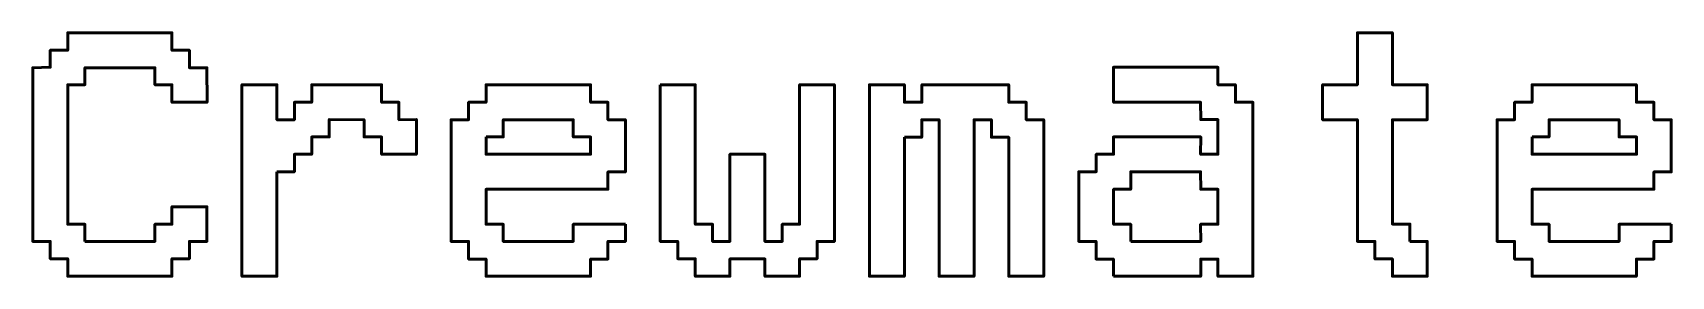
# Model space of a CAD drawing. Header units: inches. Extents: x -5.2 to -0.83, y 2.81 to 3.46.
import ezdxf

# ---------------------------------------------------------------- set-up
doc = ezdxf.new("R2010")
doc.units = ezdxf.units.IN
doc.header["$MEASUREMENT"] = 0
doc.layers.add('Layer 1', color=7, linetype='Continuous')

msp = doc.modelspace()

# ---------------------------------------------------------------- linework, layer by layer
at = {"layer": 'Layer 1', "color": 4, "lineweight": 53}
for points, knots in [([(-5.0631, 2.9068), (-5.0631, 2.9068), (-4.8763, 2.9068), (-4.8763, 2.9068), (-4.8763, 2.9068), (-4.8763, 2.9068), (-4.8763, 2.9526), (-4.8763, 2.9526), (-4.8763, 2.9526), (-4.8763, 2.9526), (-4.8305, 2.9526), (-4.8305, 2.9526), (-4.8305, 2.9526), (-4.8305, 2.9526), (-4.8305, 2.9993), (-4.8305, 2.9993), (-4.8305, 2.9993), (-4.8305, 2.9993), (-4.7371, 2.9993), (-4.7371, 2.9993), (-4.7371, 2.9993), (-4.7371, 2.9993), (-4.7371, 2.9068), (-4.7371, 2.9068), (-4.7371, 2.9068), (-4.7371, 2.9068), (-4.7838, 2.9068), (-4.7838, 2.9068), (-4.7838, 2.9068), (-4.7838, 2.9068), (-4.7838, 2.8601), (-4.7838, 2.8601), (-4.7838, 2.8601), (-4.7838, 2.8601), (-4.8305, 2.8601), (-4.8305, 2.8601), (-4.8305, 2.8601), (-4.8305, 2.8601), (-4.8305, 2.8134), (-4.8305, 2.8134), (-4.8305, 2.8134), (-4.8305, 2.8134), (-5.1089, 2.8134), (-5.1089, 2.8134), (-5.1089, 2.8134), (-5.1089, 2.8134), (-5.1089, 2.8601), (-5.1089, 2.8601), (-5.1089, 2.8601), (-5.1089, 2.8601), (-5.1556, 2.8601), (-5.1556, 2.8601), (-5.1556, 2.8601), (-5.1556, 2.8601), (-5.1556, 2.9068), (-5.1556, 2.9068), (-5.1556, 2.9068), (-5.1556, 2.9068), (-5.2023, 2.9068), (-5.2023, 2.9068), (-5.2023, 2.9068), (-5.2023, 2.9068), (-5.2023, 3.371), (-5.2023, 3.371), (-5.2023, 3.371), (-5.2023, 3.371), (-5.1556, 3.372), (-5.1556, 3.372), (-5.1556, 3.372), (-5.1556, 3.372), (-5.1556, 3.4177), (-5.1556, 3.4177), (-5.1556, 3.4177), (-5.1556, 3.4177), (-5.1089, 3.4177), (-5.1089, 3.4177), (-5.1089, 3.4177), (-5.1089, 3.4177), (-5.1089, 3.4644), (-5.1089, 3.4644), (-5.1089, 3.4644), (-5.1089, 3.4644), (-4.8305, 3.4644), (-4.8305, 3.4644), (-4.8305, 3.4644), (-4.8305, 3.4644), (-4.8305, 3.4177), (-4.8305, 3.4177), (-4.8305, 3.4177), (-4.8305, 3.4177), (-4.7838, 3.4177), (-4.7838, 3.4177), (-4.7838, 3.4177), (-4.7838, 3.4177), (-4.7838, 3.371), (-4.7838, 3.371), (-4.7838, 3.371), (-4.7838, 3.371), (-4.7371, 3.371), (-4.7371, 3.371), (-4.7371, 3.371), (-4.7371, 3.371), (-4.737, 3.2786), (-4.737, 3.2786), (-4.737, 3.2786), (-4.737, 3.2786), (-4.8305, 3.2786), (-4.8305, 3.2786), (-4.8305, 3.2786), (-4.8305, 3.2786), (-4.8305, 3.3253), (-4.8305, 3.3253), (-4.8305, 3.3253), (-4.8305, 3.3253), (-4.8763, 3.3253), (-4.8763, 3.3253), (-4.8763, 3.3253), (-4.8763, 3.3253), (-4.8763, 3.371), (-4.8763, 3.371), (-4.8763, 3.371), (-4.8763, 3.371), (-5.0631, 3.371), (-5.0631, 3.371), (-5.0631, 3.371), (-5.0631, 3.371), (-5.0631, 3.3253), (-5.0631, 3.3253), (-5.0631, 3.3253), (-5.0631, 3.3253), (-5.1089, 3.3253), (-5.1089, 3.3253), (-5.1089, 3.3253), (-5.1089, 3.3253), (-5.1089, 2.9526), (-5.1089, 2.9526), (-5.1089, 2.9526), (-5.1089, 2.9526), (-5.0631, 2.9526), (-5.0631, 2.9526), (-5.0631, 2.9526), (-5.0631, 2.9526), (-5.0631, 2.9068), (-5.0631, 2.9068)], [0, 0, 0, 0, 0.027027, 0.027027, 0.027027, 0.027027, 0.054054, 0.054054, 0.054054, 0.054054, 0.081081, 0.081081, 0.081081, 0.081081, 0.108108, 0.108108, 0.108108, 0.108108, 0.135135, 0.135135, 0.135135, 0.135135, 0.162162, 0.162162, 0.162162, 0.162162, 0.189189, 0.189189, 0.189189, 0.189189, 0.216216, 0.216216, 0.216216, 0.216216, 0.243243, 0.243243, 0.243243, 0.243243, 0.27027, 0.27027, 0.27027, 0.27027, 0.297297, 0.297297, 0.297297, 0.297297, 0.324324, 0.324324, 0.324324, 0.324324, 0.351351, 0.351351, 0.351351, 0.351351, 0.378378, 0.378378, 0.378378, 0.378378, 0.405405, 0.405405, 0.405405, 0.405405, 0.432432, 0.432432, 0.432432, 0.432432, 0.459459, 0.459459, 0.459459, 0.459459, 0.486486, 0.486486, 0.486486, 0.486486, 0.513514, 0.513514, 0.513514, 0.513514, 0.540541, 0.540541, 0.540541, 0.540541, 0.567568, 0.567568, 0.567568, 0.567568, 0.594595, 0.594595, 0.594595, 0.594595, 0.621622, 0.621622, 0.621622, 0.621622, 0.648649, 0.648649, 0.648649, 0.648649, 0.675676, 0.675676, 0.675676, 0.675676, 0.702703, 0.702703, 0.702703, 0.702703, 0.72973, 0.72973, 0.72973, 0.72973, 0.756757, 0.756757, 0.756757, 0.756757, 0.783784, 0.783784, 0.783784, 0.783784, 0.810811, 0.810811, 0.810811, 0.810811, 0.837838, 0.837838, 0.837838, 0.837838, 0.864865, 0.864865, 0.864865, 0.864865, 0.891892, 0.891892, 0.891892, 0.891892, 0.918919, 0.918919, 0.918919, 0.918919, 0.945946, 0.945946, 0.945946, 0.945946, 1, 1, 1, 1]), ([(-1.5252, 2.9064), (-1.5252, 2.9064), (-1.4786, 2.9064), (-1.4786, 2.9064), (-1.4786, 2.9064), (-1.4786, 2.9064), (-1.4786, 2.8134), (-1.4786, 2.8134), (-1.4786, 2.8134), (-1.4786, 2.8134), (-1.5717, 2.8134), (-1.5717, 2.8134), (-1.5717, 2.8134), (-1.5717, 2.8134), (-1.5717, 2.86), (-1.5717, 2.86), (-1.5717, 2.86), (-1.5717, 2.86), (-1.6184, 2.86), (-1.6184, 2.86), (-1.6184, 2.86), (-1.6184, 2.86), (-1.6184, 2.9064), (-1.6184, 2.9064), (-1.6184, 2.9064), (-1.6184, 2.9064), (-1.6651, 2.9064), (-1.6651, 2.9064), (-1.6651, 2.9064), (-1.6651, 2.9064), (-1.6651, 3.2319), (-1.6651, 3.2319), (-1.6651, 3.2319), (-1.6651, 3.2319), (-1.7582, 3.2319), (-1.7582, 3.2319), (-1.7582, 3.2319), (-1.7582, 3.2319), (-1.7582, 3.3253), (-1.7582, 3.3253), (-1.7582, 3.3253), (-1.7582, 3.3253), (-1.6651, 3.3253), (-1.6651, 3.3253), (-1.6651, 3.3253), (-1.6651, 3.3253), (-1.6651, 3.4644), (-1.6651, 3.4644), (-1.6651, 3.4644), (-1.6651, 3.4644), (-1.5717, 3.4644), (-1.5717, 3.4644), (-1.5717, 3.4644), (-1.5717, 3.4644), (-1.5717, 3.3253), (-1.5717, 3.3253), (-1.5717, 3.3253), (-1.5717, 3.3253), (-1.4786, 3.3253), (-1.4786, 3.3253), (-1.4786, 3.3253), (-1.4786, 3.3253), (-1.4786, 3.2319), (-1.4786, 3.2319), (-1.4786, 3.2319), (-1.4786, 3.2319), (-1.5717, 3.2319), (-1.5717, 3.2319), (-1.5717, 3.2319), (-1.5717, 3.2319), (-1.5717, 2.9529), (-1.5717, 2.9529), (-1.5717, 2.9529), (-1.5717, 2.9529), (-1.5252, 2.9529), (-1.5252, 2.9529), (-1.5252, 2.9529), (-1.5252, 2.9529), (-1.5252, 2.9064), (-1.5252, 2.9064)], [0, 0, 0, 0, 0.047619, 0.047619, 0.047619, 0.047619, 0.095238, 0.095238, 0.095238, 0.095238, 0.142857, 0.142857, 0.142857, 0.142857, 0.190476, 0.190476, 0.190476, 0.190476, 0.238095, 0.238095, 0.238095, 0.238095, 0.285714, 0.285714, 0.285714, 0.285714, 0.333333, 0.333333, 0.333333, 0.333333, 0.380952, 0.380952, 0.380952, 0.380952, 0.428571, 0.428571, 0.428571, 0.428571, 0.47619, 0.47619, 0.47619, 0.47619, 0.52381, 0.52381, 0.52381, 0.52381, 0.571429, 0.571429, 0.571429, 0.571429, 0.619048, 0.619048, 0.619048, 0.619048, 0.666667, 0.666667, 0.666667, 0.666667, 0.714286, 0.714286, 0.714286, 0.714286, 0.761905, 0.761905, 0.761905, 0.761905, 0.809524, 0.809524, 0.809524, 0.809524, 0.857143, 0.857143, 0.857143, 0.857143, 0.904762, 0.904762, 0.904762, 0.904762, 1, 1, 1, 1]), ([(-2.3161, 2.8134), (-2.3161, 2.8134), (-2.3166, 2.8592), (-2.3166, 2.8592), (-2.3166, 2.8592), (-2.3166, 2.8592), (-2.363, 2.8592), (-2.363, 2.8592), (-2.363, 2.8592), (-2.363, 2.8592), (-2.363, 2.9068), (-2.363, 2.9068), (-2.363, 2.9068), (-2.363, 2.9068), (-2.4095, 2.9068), (-2.4095, 2.9068), (-2.4095, 2.9068), (-2.4095, 2.9068), (-2.4095, 3.0927), (-2.4095, 3.0927), (-2.4095, 3.0927), (-2.4095, 3.0927), (-2.3628, 3.0927), (-2.3628, 3.0927), (-2.3628, 3.0927), (-2.3628, 3.0927), (-2.3628, 3.1394), (-2.3628, 3.1394), (-2.3628, 3.1394), (-2.3628, 3.1394), (-2.3161, 3.1394), (-2.3161, 3.1394), (-2.3161, 3.1394), (-2.3161, 3.1394), (-2.3166, 3.1861), (-2.3166, 3.1861), (-2.3166, 3.1861), (-2.3166, 3.1861), (-2.0835, 3.1861), (-2.0835, 3.1861), (-2.0835, 3.1861), (-2.0835, 3.1861), (-2.0839, 3.1394), (-2.0839, 3.1394), (-2.0839, 3.1394), (-2.0839, 3.1394), (-2.0378, 3.1394), (-2.0378, 3.1394), (-2.0378, 3.1394), (-2.0378, 3.1394), (-2.0378, 3.2322), (-2.0378, 3.2322), (-2.0378, 3.2322), (-2.0378, 3.2322), (-2.0835, 3.2322), (-2.0835, 3.2322), (-2.0835, 3.2322), (-2.0835, 3.2322), (-2.0839, 3.2786), (-2.0839, 3.2786), (-2.0839, 3.2786), (-2.0839, 3.2786), (-2.3161, 3.2786), (-2.3161, 3.2786), (-2.3161, 3.2786), (-2.3161, 3.2786), (-2.3166, 3.372), (-2.3166, 3.372), (-2.3166, 3.372), (-2.3166, 3.372), (-2.0378, 3.372), (-2.0378, 3.372), (-2.0378, 3.372), (-2.0378, 3.372), (-2.0378, 3.3253), (-2.0378, 3.3253), (-2.0378, 3.3253), (-2.0378, 3.3253), (-1.9911, 3.3253), (-1.9911, 3.3253), (-1.9911, 3.3253), (-1.9911, 3.3253), (-1.9911, 3.2786), (-1.9911, 3.2786), (-1.9911, 3.2786), (-1.9911, 3.2786), (-1.9444, 3.2786), (-1.9444, 3.2786), (-1.9444, 3.2786), (-1.9444, 3.2786), (-1.9444, 2.8134), (-1.9444, 2.8134), (-1.9444, 2.8134), (-1.9444, 2.8134), (-2.0378, 2.8134), (-2.0378, 2.8134), (-2.0378, 2.8134), (-2.0378, 2.8134), (-2.0378, 2.8592), (-2.0378, 2.8592), (-2.0378, 2.8592), (-2.0378, 2.8592), (-2.0835, 2.8592), (-2.0835, 2.8592), (-2.0835, 2.8592), (-2.0835, 2.8592), (-2.0835, 2.8134), (-2.0835, 2.8134), (-2.0835, 2.8134), (-2.0835, 2.8134), (-2.3161, 2.8134), (-2.3161, 2.8134)], [0, 0, 0, 0, 0.034483, 0.034483, 0.034483, 0.034483, 0.068966, 0.068966, 0.068966, 0.068966, 0.103448, 0.103448, 0.103448, 0.103448, 0.137931, 0.137931, 0.137931, 0.137931, 0.172414, 0.172414, 0.172414, 0.172414, 0.206897, 0.206897, 0.206897, 0.206897, 0.241379, 0.241379, 0.241379, 0.241379, 0.275862, 0.275862, 0.275862, 0.275862, 0.310345, 0.310345, 0.310345, 0.310345, 0.344828, 0.344828, 0.344828, 0.344828, 0.37931, 0.37931, 0.37931, 0.37931, 0.413793, 0.413793, 0.413793, 0.413793, 0.448276, 0.448276, 0.448276, 0.448276, 0.482759, 0.482759, 0.482759, 0.482759, 0.517241, 0.517241, 0.517241, 0.517241, 0.551724, 0.551724, 0.551724, 0.551724, 0.586207, 0.586207, 0.586207, 0.586207, 0.62069, 0.62069, 0.62069, 0.62069, 0.655172, 0.655172, 0.655172, 0.655172, 0.689655, 0.689655, 0.689655, 0.689655, 0.724138, 0.724138, 0.724138, 0.724138, 0.758621, 0.758621, 0.758621, 0.758621, 0.793103, 0.793103, 0.793103, 0.793103, 0.827586, 0.827586, 0.827586, 0.827586, 0.862069, 0.862069, 0.862069, 0.862069, 0.896552, 0.896552, 0.896552, 0.896552, 0.931034, 0.931034, 0.931034, 0.931034, 1, 1, 1, 1]), ([(-4.5503, 3.0929), (-4.5503, 3.0929), (-4.5503, 2.8134), (-4.5503, 2.8134), (-4.5503, 2.8134), (-4.5503, 2.8134), (-4.6437, 2.8134), (-4.6437, 2.8134), (-4.6437, 2.8134), (-4.6437, 2.8134), (-4.6437, 3.3253), (-4.6437, 3.3253), (-4.6437, 3.3253), (-4.6437, 3.3253), (-4.5503, 3.3253), (-4.5503, 3.3253), (-4.5503, 3.3253), (-4.5503, 3.3253), (-4.5503, 3.2319), (-4.5503, 3.2319), (-4.5503, 3.2319), (-4.5503, 3.2319), (-4.5038, 3.2319), (-4.5038, 3.2319), (-4.5038, 3.2319), (-4.5038, 3.2319), (-4.5038, 3.2786), (-4.5038, 3.2786), (-4.5038, 3.2786), (-4.5038, 3.2786), (-4.4572, 3.2786), (-4.4572, 3.2786), (-4.4572, 3.2786), (-4.4572, 3.2786), (-4.4572, 3.3253), (-4.4572, 3.3253), (-4.4572, 3.3253), (-4.4572, 3.3253), (-4.271, 3.3253), (-4.271, 3.3253), (-4.271, 3.3253), (-4.271, 3.3253), (-4.271, 3.2786), (-4.271, 3.2786), (-4.271, 3.2786), (-4.271, 3.2786), (-4.2245, 3.2786), (-4.2245, 3.2786), (-4.2245, 3.2786), (-4.2245, 3.2786), (-4.2245, 3.2319), (-4.2245, 3.2319), (-4.2245, 3.2319), (-4.2245, 3.2319), (-4.1779, 3.2328), (-4.1779, 3.2328), (-4.1779, 3.2328), (-4.1779, 3.2328), (-4.1779, 3.1394), (-4.1779, 3.1394), (-4.1779, 3.1394), (-4.1779, 3.1394), (-4.271, 3.1394), (-4.271, 3.1394), (-4.271, 3.1394), (-4.271, 3.1394), (-4.271, 3.1861), (-4.271, 3.1861), (-4.271, 3.1861), (-4.271, 3.1861), (-4.3176, 3.1861), (-4.3176, 3.1861), (-4.3176, 3.1861), (-4.3176, 3.1861), (-4.3176, 3.2319), (-4.3176, 3.2319), (-4.3176, 3.2319), (-4.3176, 3.2319), (-4.4107, 3.2328), (-4.4107, 3.2328), (-4.4107, 3.2328), (-4.4107, 3.2328), (-4.4107, 3.1861), (-4.4107, 3.1861), (-4.4107, 3.1861), (-4.4107, 3.1861), (-4.4572, 3.1861), (-4.4572, 3.1861), (-4.4572, 3.1861), (-4.4572, 3.1861), (-4.4572, 3.1394), (-4.4572, 3.1394), (-4.4572, 3.1394), (-4.4572, 3.1394), (-4.5038, 3.1394), (-4.5038, 3.1394), (-4.5038, 3.1394), (-4.5038, 3.1394), (-4.5038, 3.0929), (-4.5038, 3.0929), (-4.5038, 3.0929), (-4.5038, 3.0929), (-4.5503, 3.0929), (-4.5503, 3.0929)], [0, 0, 0, 0, 0.037037, 0.037037, 0.037037, 0.037037, 0.074074, 0.074074, 0.074074, 0.074074, 0.111111, 0.111111, 0.111111, 0.111111, 0.148148, 0.148148, 0.148148, 0.148148, 0.185185, 0.185185, 0.185185, 0.185185, 0.222222, 0.222222, 0.222222, 0.222222, 0.259259, 0.259259, 0.259259, 0.259259, 0.296296, 0.296296, 0.296296, 0.296296, 0.333333, 0.333333, 0.333333, 0.333333, 0.37037, 0.37037, 0.37037, 0.37037, 0.407407, 0.407407, 0.407407, 0.407407, 0.444444, 0.444444, 0.444444, 0.444444, 0.481481, 0.481481, 0.481481, 0.481481, 0.518519, 0.518519, 0.518519, 0.518519, 0.555556, 0.555556, 0.555556, 0.555556, 0.592593, 0.592593, 0.592593, 0.592593, 0.62963, 0.62963, 0.62963, 0.62963, 0.666667, 0.666667, 0.666667, 0.666667, 0.703704, 0.703704, 0.703704, 0.703704, 0.740741, 0.740741, 0.740741, 0.740741, 0.777778, 0.777778, 0.777778, 0.777778, 0.814815, 0.814815, 0.814815, 0.814815, 0.851852, 0.851852, 0.851852, 0.851852, 0.888889, 0.888889, 0.888889, 0.888889, 0.925926, 0.925926, 0.925926, 0.925926, 1, 1, 1, 1]), ([(-3.62, 2.9526), (-3.62, 2.9526), (-3.62, 2.9068), (-3.62, 2.9068), (-3.62, 2.9068), (-3.62, 2.9068), (-3.6664, 2.9068), (-3.6664, 2.9068), (-3.6664, 2.9068), (-3.6664, 2.9068), (-3.6664, 2.8592), (-3.6664, 2.8592), (-3.6664, 2.8592), (-3.6664, 2.8592), (-3.713, 2.8592), (-3.713, 2.8592), (-3.713, 2.8592), (-3.713, 2.8592), (-3.713, 2.8134), (-3.713, 2.8134), (-3.713, 2.8134), (-3.713, 2.8134), (-3.9918, 2.8134), (-3.9918, 2.8134), (-3.9918, 2.8134), (-3.9918, 2.8134), (-3.9918, 2.8592), (-3.9918, 2.8592), (-3.9918, 2.8592), (-3.9918, 2.8592), (-4.0385, 2.8592), (-4.0385, 2.8592), (-4.0385, 2.8592), (-4.0385, 2.8592), (-4.0385, 2.9068), (-4.0385, 2.9068), (-4.0385, 2.9068), (-4.0385, 2.9068), (-4.0852, 2.9064), (-4.0852, 2.9064), (-4.0852, 2.9064), (-4.0852, 2.9064), (-4.0852, 3.2319), (-4.0852, 3.2319), (-4.0852, 3.2319), (-4.0852, 3.2319), (-4.0385, 3.2319), (-4.0385, 3.2319), (-4.0385, 3.2319), (-4.0385, 3.2319), (-4.0385, 3.2786), (-4.0385, 3.2786), (-4.0385, 3.2786), (-4.0385, 3.2786), (-3.9918, 3.2786), (-3.9918, 3.2786), (-3.9918, 3.2786), (-3.9918, 3.2786), (-3.9918, 3.3253), (-3.9918, 3.3253), (-3.9918, 3.3253), (-3.9918, 3.3253), (-3.713, 3.3253), (-3.713, 3.3253), (-3.713, 3.3253), (-3.713, 3.3253), (-3.713, 3.2786), (-3.713, 3.2786), (-3.713, 3.2786), (-3.713, 3.2786), (-3.6664, 3.2786), (-3.6664, 3.2786), (-3.6664, 3.2786), (-3.6664, 3.2786), (-3.6664, 3.2319), (-3.6664, 3.2319), (-3.6664, 3.2319), (-3.6664, 3.2319), (-3.62, 3.2319), (-3.62, 3.2319), (-3.62, 3.2319), (-3.62, 3.2319), (-3.62, 3.0925), (-3.62, 3.0925), (-3.62, 3.0925), (-3.62, 3.0925), (-3.6664, 3.0925), (-3.6664, 3.0925), (-3.6664, 3.0925), (-3.6664, 3.0925), (-3.6664, 3.046), (-3.6664, 3.046), (-3.6664, 3.046), (-3.6664, 3.046), (-3.9918, 3.046), (-3.9918, 3.046), (-3.9918, 3.046), (-3.9918, 3.046), (-3.9918, 2.9526), (-3.9918, 2.9526), (-3.9918, 2.9526), (-3.9918, 2.9526), (-3.946, 2.9526), (-3.946, 2.9526), (-3.946, 2.9526), (-3.946, 2.9526), (-3.946, 2.9068), (-3.946, 2.9068), (-3.946, 2.9068), (-3.946, 2.9068), (-3.7592, 2.9064), (-3.7592, 2.9064), (-3.7592, 2.9064), (-3.7592, 2.9064), (-3.7592, 2.9526), (-3.7592, 2.9526), (-3.7592, 2.9526), (-3.7592, 2.9526), (-3.62, 2.9526), (-3.62, 2.9526)], [0, 0, 0, 0, 0.032258, 0.032258, 0.032258, 0.032258, 0.064516, 0.064516, 0.064516, 0.064516, 0.096774, 0.096774, 0.096774, 0.096774, 0.129032, 0.129032, 0.129032, 0.129032, 0.16129, 0.16129, 0.16129, 0.16129, 0.193548, 0.193548, 0.193548, 0.193548, 0.225806, 0.225806, 0.225806, 0.225806, 0.258065, 0.258065, 0.258065, 0.258065, 0.290323, 0.290323, 0.290323, 0.290323, 0.322581, 0.322581, 0.322581, 0.322581, 0.354839, 0.354839, 0.354839, 0.354839, 0.387097, 0.387097, 0.387097, 0.387097, 0.419355, 0.419355, 0.419355, 0.419355, 0.451613, 0.451613, 0.451613, 0.451613, 0.483871, 0.483871, 0.483871, 0.483871, 0.516129, 0.516129, 0.516129, 0.516129, 0.548387, 0.548387, 0.548387, 0.548387, 0.580645, 0.580645, 0.580645, 0.580645, 0.612903, 0.612903, 0.612903, 0.612903, 0.645161, 0.645161, 0.645161, 0.645161, 0.677419, 0.677419, 0.677419, 0.677419, 0.709677, 0.709677, 0.709677, 0.709677, 0.741935, 0.741935, 0.741935, 0.741935, 0.774194, 0.774194, 0.774194, 0.774194, 0.806452, 0.806452, 0.806452, 0.806452, 0.83871, 0.83871, 0.83871, 0.83871, 0.870968, 0.870968, 0.870968, 0.870968, 0.903226, 0.903226, 0.903226, 0.903226, 0.935484, 0.935484, 0.935484, 0.935484, 1, 1, 1, 1]), ([(-3.5266, 3.3253), (-3.5266, 3.3253), (-3.4332, 3.3253), (-3.4332, 3.3253), (-3.4332, 3.3253), (-3.4332, 3.3253), (-3.4332, 2.9526), (-3.4332, 2.9526), (-3.4332, 2.9526), (-3.4332, 2.9526), (-3.387, 2.9526), (-3.387, 2.9526), (-3.387, 2.9526), (-3.387, 2.9526), (-3.387, 2.9068), (-3.387, 2.9068), (-3.387, 2.9068), (-3.387, 2.9068), (-3.3407, 2.9068), (-3.3407, 2.9068), (-3.3407, 2.9068), (-3.3407, 2.9068), (-3.3407, 3.1396), (-3.3407, 3.1396), (-3.3407, 3.1396), (-3.3407, 3.1396), (-3.2473, 3.1396), (-3.2473, 3.1396), (-3.2473, 3.1396), (-3.2473, 3.1396), (-3.2473, 2.9068), (-3.2473, 2.9068), (-3.2473, 2.9068), (-3.2473, 2.9068), (-3.2011, 2.9068), (-3.2011, 2.9068), (-3.2011, 2.9068), (-3.2011, 2.9068), (-3.2011, 2.9526), (-3.2011, 2.9526), (-3.2011, 2.9526), (-3.2011, 2.9526), (-3.1549, 2.9526), (-3.1549, 2.9526), (-3.1549, 2.9526), (-3.1549, 2.9526), (-3.1549, 3.3253), (-3.1549, 3.3253), (-3.1549, 3.3253), (-3.1549, 3.3253), (-3.0615, 3.3253), (-3.0615, 3.3253), (-3.0615, 3.3253), (-3.0615, 3.3253), (-3.0615, 2.9068), (-3.0615, 2.9068), (-3.0615, 2.9068), (-3.0615, 2.9068), (-3.1082, 2.9068), (-3.1082, 2.9068), (-3.1082, 2.9068), (-3.1082, 2.9068), (-3.1082, 2.8601), (-3.1082, 2.8601), (-3.1082, 2.8601), (-3.1082, 2.8601), (-3.1549, 2.8601), (-3.1549, 2.8601), (-3.1549, 2.8601), (-3.1549, 2.8601), (-3.1549, 2.8134), (-3.1549, 2.8134), (-3.1549, 2.8134), (-3.1549, 2.8134), (-3.2473, 2.8134), (-3.2473, 2.8134), (-3.2473, 2.8134), (-3.2473, 2.8134), (-3.2473, 2.86), (-3.2473, 2.86), (-3.2473, 2.86), (-3.2473, 2.86), (-3.3407, 2.86), (-3.3407, 2.86), (-3.3407, 2.86), (-3.3407, 2.86), (-3.3407, 2.8134), (-3.3407, 2.8134), (-3.3407, 2.8134), (-3.3407, 2.8134), (-3.4332, 2.8134), (-3.4332, 2.8134), (-3.4332, 2.8134), (-3.4332, 2.8134), (-3.4332, 2.8601), (-3.4332, 2.8601), (-3.4332, 2.8601), (-3.4332, 2.8601), (-3.4799, 2.8601), (-3.4799, 2.8601), (-3.4799, 2.8601), (-3.4799, 2.8601), (-3.4799, 2.9068), (-3.4799, 2.9068), (-3.4799, 2.9068), (-3.4799, 2.9068), (-3.5266, 2.9068), (-3.5266, 2.9068), (-3.5266, 2.9068), (-3.5266, 2.9068), (-3.5266, 3.3253), (-3.5266, 3.3253)], [0, 0, 0, 0, 0.034483, 0.034483, 0.034483, 0.034483, 0.068966, 0.068966, 0.068966, 0.068966, 0.103448, 0.103448, 0.103448, 0.103448, 0.137931, 0.137931, 0.137931, 0.137931, 0.172414, 0.172414, 0.172414, 0.172414, 0.206897, 0.206897, 0.206897, 0.206897, 0.241379, 0.241379, 0.241379, 0.241379, 0.275862, 0.275862, 0.275862, 0.275862, 0.310345, 0.310345, 0.310345, 0.310345, 0.344828, 0.344828, 0.344828, 0.344828, 0.37931, 0.37931, 0.37931, 0.37931, 0.413793, 0.413793, 0.413793, 0.413793, 0.448276, 0.448276, 0.448276, 0.448276, 0.482759, 0.482759, 0.482759, 0.482759, 0.517241, 0.517241, 0.517241, 0.517241, 0.551724, 0.551724, 0.551724, 0.551724, 0.586207, 0.586207, 0.586207, 0.586207, 0.62069, 0.62069, 0.62069, 0.62069, 0.655172, 0.655172, 0.655172, 0.655172, 0.689655, 0.689655, 0.689655, 0.689655, 0.724138, 0.724138, 0.724138, 0.724138, 0.758621, 0.758621, 0.758621, 0.758621, 0.793103, 0.793103, 0.793103, 0.793103, 0.827586, 0.827586, 0.827586, 0.827586, 0.862069, 0.862069, 0.862069, 0.862069, 0.896552, 0.896552, 0.896552, 0.896552, 0.931034, 0.931034, 0.931034, 0.931034, 1, 1, 1, 1]), ([(-2.8747, 3.1852), (-2.8747, 3.1852), (-2.8747, 2.8134), (-2.8747, 2.8134), (-2.8747, 2.8134), (-2.8747, 2.8134), (-2.9681, 2.8134), (-2.9681, 2.8134), (-2.9681, 2.8134), (-2.9681, 2.8134), (-2.9681, 3.3253), (-2.9681, 3.3253), (-2.9681, 3.3253), (-2.9681, 3.3253), (-2.8747, 3.3253), (-2.8747, 3.3253), (-2.8747, 3.3253), (-2.8747, 3.3253), (-2.8747, 3.2786), (-2.8747, 3.2786), (-2.8747, 3.2786), (-2.8747, 3.2786), (-2.8283, 3.2786), (-2.8283, 3.2786), (-2.8283, 3.2786), (-2.8283, 3.2786), (-2.8283, 3.3253), (-2.8283, 3.3253), (-2.8283, 3.3253), (-2.8283, 3.3253), (-2.5963, 3.3253), (-2.5963, 3.3253), (-2.5963, 3.3253), (-2.5963, 3.3253), (-2.5963, 3.2786), (-2.5963, 3.2786), (-2.5963, 3.2786), (-2.5963, 3.2786), (-2.5496, 3.2786), (-2.5496, 3.2786), (-2.5496, 3.2786), (-2.5496, 3.2786), (-2.5496, 3.2319), (-2.5496, 3.2319), (-2.5496, 3.2319), (-2.5496, 3.2319), (-2.5029, 3.2319), (-2.5029, 3.2319), (-2.5029, 3.2319), (-2.5029, 3.2319), (-2.5029, 2.8134), (-2.5029, 2.8134), (-2.5029, 2.8134), (-2.5029, 2.8134), (-2.5963, 2.8134), (-2.5963, 2.8134), (-2.5963, 2.8134), (-2.5963, 2.8134), (-2.5963, 3.1852), (-2.5963, 3.1852), (-2.5963, 3.1852), (-2.5963, 3.1852), (-2.6426, 3.1852), (-2.6426, 3.1852), (-2.6426, 3.1852), (-2.6426, 3.1852), (-2.6426, 3.2319), (-2.6426, 3.2319), (-2.6426, 3.2319), (-2.6426, 3.2319), (-2.6888, 3.2319), (-2.6888, 3.2319), (-2.6888, 3.2319), (-2.6888, 3.2319), (-2.6888, 2.8134), (-2.6888, 2.8134), (-2.6888, 2.8134), (-2.6888, 2.8134), (-2.7822, 2.8134), (-2.7822, 2.8134), (-2.7822, 2.8134), (-2.7822, 2.8134), (-2.7822, 3.2319), (-2.7822, 3.2319), (-2.7822, 3.2319), (-2.7822, 3.2319), (-2.8284, 3.2319), (-2.8284, 3.2319), (-2.8284, 3.2319), (-2.8284, 3.2319), (-2.8284, 3.1852), (-2.8284, 3.1852), (-2.8284, 3.1852), (-2.8284, 3.1852), (-2.8747, 3.1852), (-2.8747, 3.1852)], [0, 0, 0, 0, 0.04, 0.04, 0.04, 0.04, 0.08, 0.08, 0.08, 0.08, 0.12, 0.12, 0.12, 0.12, 0.16, 0.16, 0.16, 0.16, 0.2, 0.2, 0.2, 0.2, 0.24, 0.24, 0.24, 0.24, 0.28, 0.28, 0.28, 0.28, 0.32, 0.32, 0.32, 0.32, 0.36, 0.36, 0.36, 0.36, 0.4, 0.4, 0.4, 0.4, 0.44, 0.44, 0.44, 0.44, 0.48, 0.48, 0.48, 0.48, 0.52, 0.52, 0.52, 0.52, 0.56, 0.56, 0.56, 0.56, 0.6, 0.6, 0.6, 0.6, 0.64, 0.64, 0.64, 0.64, 0.68, 0.68, 0.68, 0.68, 0.72, 0.72, 0.72, 0.72, 0.76, 0.76, 0.76, 0.76, 0.8, 0.8, 0.8, 0.8, 0.84, 0.84, 0.84, 0.84, 0.88, 0.88, 0.88, 0.88, 0.92, 0.92, 0.92, 0.92, 1, 1, 1, 1]), ([(-0.8273, 2.9526), (-0.8273, 2.9526), (-0.8273, 2.9068), (-0.8273, 2.9068), (-0.8273, 2.9068), (-0.8273, 2.9068), (-0.8737, 2.9068), (-0.8737, 2.9068), (-0.8737, 2.9068), (-0.8737, 2.9068), (-0.8737, 2.8592), (-0.8737, 2.8592), (-0.8737, 2.8592), (-0.8737, 2.8592), (-0.9202, 2.8592), (-0.9202, 2.8592), (-0.9202, 2.8592), (-0.9202, 2.8592), (-0.9202, 2.8134), (-0.9202, 2.8134), (-0.9202, 2.8134), (-0.9202, 2.8134), (-1.199, 2.8134), (-1.199, 2.8134), (-1.199, 2.8134), (-1.199, 2.8134), (-1.199, 2.8592), (-1.199, 2.8592), (-1.199, 2.8592), (-1.199, 2.8592), (-1.2457, 2.8592), (-1.2457, 2.8592), (-1.2457, 2.8592), (-1.2457, 2.8592), (-1.2457, 2.9068), (-1.2457, 2.9068), (-1.2457, 2.9068), (-1.2457, 2.9068), (-1.2924, 2.9064), (-1.2924, 2.9064), (-1.2924, 2.9064), (-1.2924, 2.9064), (-1.2924, 3.2319), (-1.2924, 3.2319), (-1.2924, 3.2319), (-1.2924, 3.2319), (-1.2457, 3.2319), (-1.2457, 3.2319), (-1.2457, 3.2319), (-1.2457, 3.2319), (-1.2457, 3.2786), (-1.2457, 3.2786), (-1.2457, 3.2786), (-1.2457, 3.2786), (-1.199, 3.2786), (-1.199, 3.2786), (-1.199, 3.2786), (-1.199, 3.2786), (-1.199, 3.3253), (-1.199, 3.3253), (-1.199, 3.3253), (-1.199, 3.3253), (-0.9202, 3.3253), (-0.9202, 3.3253), (-0.9202, 3.3253), (-0.9202, 3.3253), (-0.9202, 3.2786), (-0.9202, 3.2786), (-0.9202, 3.2786), (-0.9202, 3.2786), (-0.8737, 3.2786), (-0.8737, 3.2786), (-0.8737, 3.2786), (-0.8737, 3.2786), (-0.8737, 3.2319), (-0.8737, 3.2319), (-0.8737, 3.2319), (-0.8737, 3.2319), (-0.8273, 3.2319), (-0.8273, 3.2319), (-0.8273, 3.2319), (-0.8273, 3.2319), (-0.8273, 3.0925), (-0.8273, 3.0925), (-0.8273, 3.0925), (-0.8273, 3.0925), (-0.8737, 3.0925), (-0.8737, 3.0925), (-0.8737, 3.0925), (-0.8737, 3.0925), (-0.8737, 3.046), (-0.8737, 3.046), (-0.8737, 3.046), (-0.8737, 3.046), (-1.199, 3.046), (-1.199, 3.046), (-1.199, 3.046), (-1.199, 3.046), (-1.199, 2.9526), (-1.199, 2.9526), (-1.199, 2.9526), (-1.199, 2.9526), (-1.1533, 2.9526), (-1.1533, 2.9526), (-1.1533, 2.9526), (-1.1533, 2.9526), (-1.1533, 2.9068), (-1.1533, 2.9068), (-1.1533, 2.9068), (-1.1533, 2.9068), (-0.9664, 2.9064), (-0.9664, 2.9064), (-0.9664, 2.9064), (-0.9664, 2.9064), (-0.9664, 2.9526), (-0.9664, 2.9526), (-0.9664, 2.9526), (-0.9664, 2.9526), (-0.8273, 2.9526), (-0.8273, 2.9526)], [0, 0, 0, 0, 0.032258, 0.032258, 0.032258, 0.032258, 0.064516, 0.064516, 0.064516, 0.064516, 0.096774, 0.096774, 0.096774, 0.096774, 0.129032, 0.129032, 0.129032, 0.129032, 0.16129, 0.16129, 0.16129, 0.16129, 0.193548, 0.193548, 0.193548, 0.193548, 0.225806, 0.225806, 0.225806, 0.225806, 0.258065, 0.258065, 0.258065, 0.258065, 0.290323, 0.290323, 0.290323, 0.290323, 0.322581, 0.322581, 0.322581, 0.322581, 0.354839, 0.354839, 0.354839, 0.354839, 0.387097, 0.387097, 0.387097, 0.387097, 0.419355, 0.419355, 0.419355, 0.419355, 0.451613, 0.451613, 0.451613, 0.451613, 0.483871, 0.483871, 0.483871, 0.483871, 0.516129, 0.516129, 0.516129, 0.516129, 0.548387, 0.548387, 0.548387, 0.548387, 0.580645, 0.580645, 0.580645, 0.580645, 0.612903, 0.612903, 0.612903, 0.612903, 0.645161, 0.645161, 0.645161, 0.645161, 0.677419, 0.677419, 0.677419, 0.677419, 0.709677, 0.709677, 0.709677, 0.709677, 0.741935, 0.741935, 0.741935, 0.741935, 0.774194, 0.774194, 0.774194, 0.774194, 0.806452, 0.806452, 0.806452, 0.806452, 0.83871, 0.83871, 0.83871, 0.83871, 0.870968, 0.870968, 0.870968, 0.870968, 0.903226, 0.903226, 0.903226, 0.903226, 0.935484, 0.935484, 0.935484, 0.935484, 1, 1, 1, 1]), ([(-3.9918, 3.1861), (-3.9918, 3.1861), (-3.9918, 3.1394), (-3.9918, 3.1394), (-3.9918, 3.1394), (-3.9918, 3.1394), (-3.7126, 3.1394), (-3.7126, 3.1394), (-3.7126, 3.1394), (-3.7126, 3.1394), (-3.7126, 3.1861), (-3.7126, 3.1861), (-3.7126, 3.1861), (-3.7126, 3.1861), (-3.7592, 3.1861), (-3.7592, 3.1861), (-3.7592, 3.1861), (-3.7592, 3.1861), (-3.7592, 3.2319), (-3.7592, 3.2319), (-3.7592, 3.2319), (-3.7592, 3.2319), (-3.946, 3.2319), (-3.946, 3.2319), (-3.946, 3.2319), (-3.946, 3.2319), (-3.946, 3.1861), (-3.946, 3.1861), (-3.946, 3.1861), (-3.946, 3.1861), (-3.9918, 3.1861), (-3.9918, 3.1861)], [0, 0, 0, 0, 0.111111, 0.111111, 0.111111, 0.111111, 0.222222, 0.222222, 0.222222, 0.222222, 0.333333, 0.333333, 0.333333, 0.333333, 0.444444, 0.444444, 0.444444, 0.444444, 0.555556, 0.555556, 0.555556, 0.555556, 0.666667, 0.666667, 0.666667, 0.666667, 0.777778, 0.777778, 0.777778, 0.777778, 1, 1, 1, 1]), ([(-1.199, 3.1861), (-1.199, 3.1861), (-1.199, 3.1394), (-1.199, 3.1394), (-1.199, 3.1394), (-1.199, 3.1394), (-0.9199, 3.1394), (-0.9199, 3.1394), (-0.9199, 3.1394), (-0.9199, 3.1394), (-0.9199, 3.1861), (-0.9199, 3.1861), (-0.9199, 3.1861), (-0.9199, 3.1861), (-0.9664, 3.1861), (-0.9664, 3.1861), (-0.9664, 3.1861), (-0.9664, 3.1861), (-0.9664, 3.2319), (-0.9664, 3.2319), (-0.9664, 3.2319), (-0.9664, 3.2319), (-1.1533, 3.2319), (-1.1533, 3.2319), (-1.1533, 3.2319), (-1.1533, 3.2319), (-1.1533, 3.1861), (-1.1533, 3.1861), (-1.1533, 3.1861), (-1.1533, 3.1861), (-1.199, 3.1861), (-1.199, 3.1861)], [0, 0, 0, 0, 0.111111, 0.111111, 0.111111, 0.111111, 0.222222, 0.222222, 0.222222, 0.222222, 0.333333, 0.333333, 0.333333, 0.333333, 0.444444, 0.444444, 0.444444, 0.444444, 0.555556, 0.555556, 0.555556, 0.555556, 0.666667, 0.666667, 0.666667, 0.666667, 0.777778, 0.777778, 0.777778, 0.777778, 1, 1, 1, 1]), ([(-2.2704, 2.9068), (-2.2704, 2.9068), (-2.0835, 2.9068), (-2.0835, 2.9068), (-2.0835, 2.9068), (-2.0835, 2.9068), (-2.0839, 2.9526), (-2.0839, 2.9526), (-2.0839, 2.9526), (-2.0839, 2.9526), (-2.0378, 2.9526), (-2.0378, 2.9526), (-2.0378, 2.9526), (-2.0378, 2.9526), (-2.0378, 3.046), (-2.0378, 3.046), (-2.0378, 3.046), (-2.0378, 3.046), (-2.0835, 3.046), (-2.0835, 3.046), (-2.0835, 3.046), (-2.0835, 3.046), (-2.0839, 3.0927), (-2.0839, 3.0927), (-2.0839, 3.0927), (-2.0839, 3.0927), (-2.2704, 3.0927), (-2.2704, 3.0927), (-2.2704, 3.0927), (-2.2704, 3.0927), (-2.2704, 3.046), (-2.2704, 3.046), (-2.2704, 3.046), (-2.2704, 3.046), (-2.3161, 3.046), (-2.3161, 3.046), (-2.3161, 3.046), (-2.3161, 3.046), (-2.3161, 2.9526), (-2.3161, 2.9526), (-2.3161, 2.9526), (-2.3161, 2.9526), (-2.2704, 2.9526), (-2.2704, 2.9526), (-2.2704, 2.9526), (-2.2704, 2.9526), (-2.2704, 2.9068), (-2.2704, 2.9068)], [0, 0, 0, 0, 0.076923, 0.076923, 0.076923, 0.076923, 0.153846, 0.153846, 0.153846, 0.153846, 0.230769, 0.230769, 0.230769, 0.230769, 0.307692, 0.307692, 0.307692, 0.307692, 0.384615, 0.384615, 0.384615, 0.384615, 0.461538, 0.461538, 0.461538, 0.461538, 0.538462, 0.538462, 0.538462, 0.538462, 0.615385, 0.615385, 0.615385, 0.615385, 0.692308, 0.692308, 0.692308, 0.692308, 0.769231, 0.769231, 0.769231, 0.769231, 0.846154, 0.846154, 0.846154, 0.846154, 1, 1, 1, 1])]:
    msp.add_open_spline(points, degree=3, knots=knots, dxfattribs=at)

doc.saveas('drawing.dxf')
